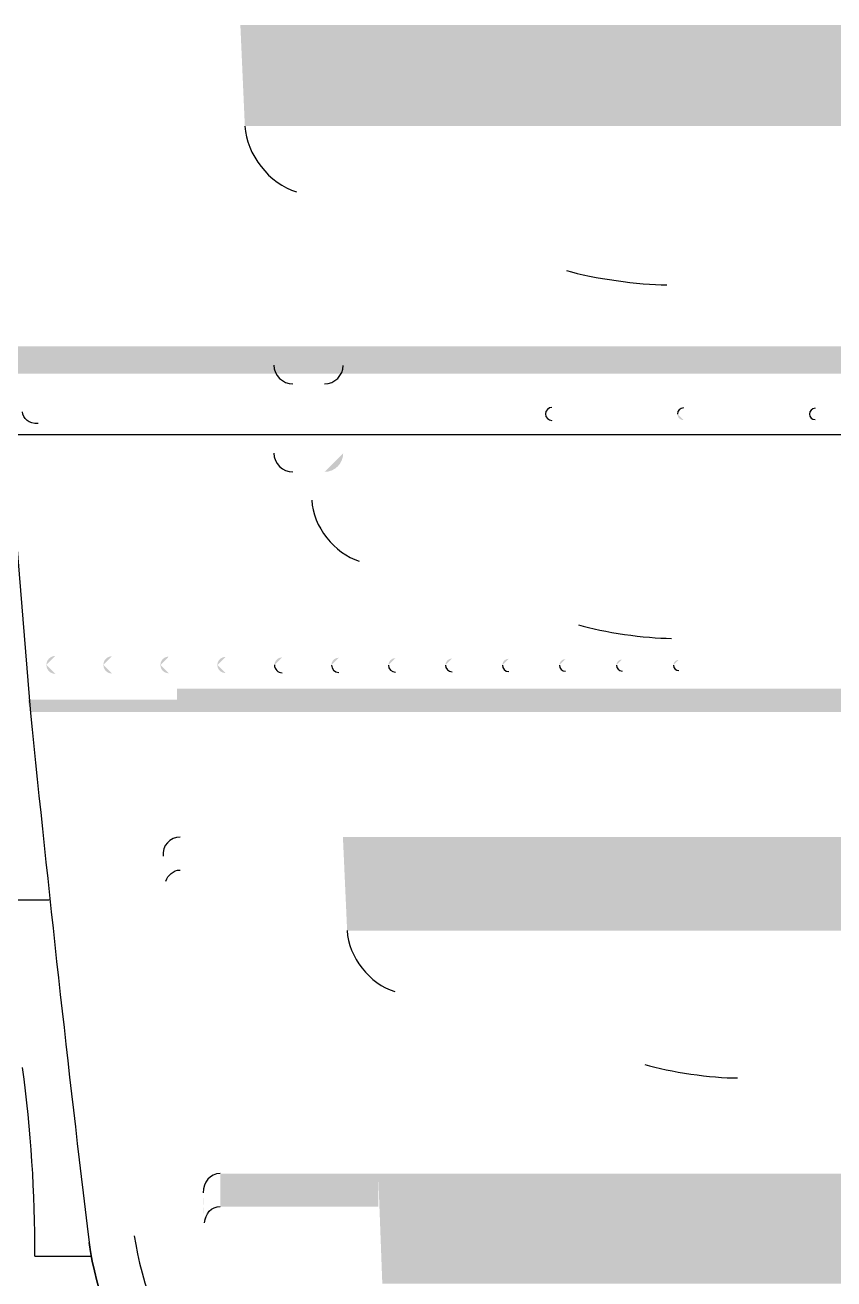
# Model space of a CAD drawing. Header units: millimetres. Extents: x 1111 to 1333, y -447 to -319.
# Drawn here: x 1289.769 to 1290.189, y -441.581 to -440.93 of the extents above; entities that cross this region are included whole.
import ezdxf

# ---------------------------------------------------------------- set-up
doc = ezdxf.new("R2010")
doc.units = ezdxf.units.MM

# ---------------------------------------------------------------- blocks, each defined once
blk = doc.blocks.new('scanne')
at = {"transparency": 33554559}
h = blk.add_hatch(color=256, dxfattribs=at)
h.paths.add_polyline_path([(0.4356, 1.4579), (0.57569, 1.41707)], flags=0)
h.paths.add_polyline_path([(0.62779, 1.40959), (1.12266, 1.40959), (1.61749, 1.40959)], flags=0)
h.paths.add_polyline_path([(1.66963, 1.41707), (1.80968, 1.4579)], flags=0)
h.paths.add_polyline_path([(1.8365, 1.49202), (1.83878, 1.54443), (1.12266, 1.54443), (0.40645, 1.54443), (0.40878, 1.49202)], flags=0)
h = blk.add_hatch(color=256, dxfattribs=at)
h.paths.add_polyline_path([(0.56822, 1.33924), (1.67023, 1.33924)], flags=0)
h.paths.add_polyline_path([(1.67365, 1.34257, 0.41), (1.67023, 1.34599)], flags=0)
h = blk.add_hatch(color=256, dxfattribs=at)
h.paths.add_polyline_path([(1.66767, 1.34576), (0.63651, 1.34576)], flags=0)
h.paths.add_polyline_path([(0.63336, 1.34256, 0.423913), (0.63651, 1.33941)], flags=0)
h.paths.add_polyline_path([(0.63651, 1.33941), (1.66767, 1.33941)], flags=0)
h.paths.add_polyline_path([(1.66767, 1.33941, 0.418489), (1.67082, 1.34256)], flags=0)
h = blk.add_hatch(color=256, dxfattribs=at)
h.paths.add_polyline_path([(0.42388, 1.33241), (0.42388, 1.32223)], flags=0)
h.paths.add_polyline_path([(0.43373, 1.31252), (0.45011, 1.31252)], flags=0)
h.paths.add_polyline_path([(0.45011, 1.31252, 0.412134), (0.45983, 1.32214)], flags=0)
h.paths.add_polyline_path([(0.45983, 1.32214), (0.45983, 1.33186)], flags=0)
h = blk.add_hatch(color=256, dxfattribs=at)
h.paths.add_polyline_path([(0.31041, 1.21698, 0.415446), (0.30576, 1.21233)], flags=0)
h.paths.add_polyline_path([(0.30576, 1.21233, 0.411784), (0.31041, 1.20767)], flags=0)
h.paths.add_polyline_path([(0.31041, 1.20767), (1.93316, 1.20767)], flags=0)
h = blk.add_hatch(color=256, dxfattribs=at)
h.paths.add_polyline_path([(0.33981, 1.2168, 0.413265), (0.33534, 1.21233)], flags=0)
h.paths.add_polyline_path([(0.33534, 1.21233, 0.409444), (0.33981, 1.20785)], flags=0)
h.paths.add_polyline_path([(0.33981, 1.20785), (1.90367, 1.20785)], flags=0)
h = blk.add_hatch(color=256, dxfattribs=at)
h.paths.add_polyline_path([(0.36924, 1.21662, 0.416648), (0.36495, 1.21228)], flags=0)
h.paths.add_polyline_path([(0.36495, 1.21228, 0.414894), (0.36924, 1.208)], flags=0)
h.paths.add_polyline_path([(0.36924, 1.208), (1.87424, 1.208)], flags=0)
h.paths.add_polyline_path([(1.87862, 1.21228, 0.416221), (1.87424, 1.21662)], flags=0)
h = blk.add_hatch(color=256, dxfattribs=at)
h.paths.add_polyline_path([(0.39866, 1.21644, 0.412088), (0.39451, 1.21229)], flags=0)
h.paths.add_polyline_path([(0.39451, 1.21229, 0.412088), (0.39866, 1.20814)], flags=0)
h.paths.add_polyline_path([(0.39866, 1.20814), (1.84477, 1.20814)], flags=0)
h.paths.add_polyline_path([(1.84477, 1.20814, 0.413914), (1.84897, 1.21229)], flags=0)
h.paths.add_polyline_path([(1.84897, 1.21229, 0.413914), (1.84477, 1.21644)], flags=0)
h = blk.add_hatch(color=256, dxfattribs=at)
h.paths.add_polyline_path([(0.42807, 1.21622, 0.409884), (0.42415, 1.2123)], flags=0)
h.paths.add_polyline_path([(0.42807, 1.20828), (1.81529, 1.20828)], flags=0)
h.paths.add_polyline_path([(1.81529, 1.20828, 0.415243), (1.81935, 1.2123)], flags=0)
h = blk.add_hatch(color=256, dxfattribs=at)
h.paths.add_polyline_path([(0.45752, 1.21604, 0.415663), (0.45373, 1.21225)], flags=0)
h.paths.add_polyline_path([(0.45752, 1.20842), (1.78584, 1.20842)], flags=0)
h.paths.add_polyline_path([(1.78584, 1.20842, 0.412698), (1.78972, 1.21225)], flags=0)
h = blk.add_hatch(color=256, dxfattribs=at)
h.paths.add_polyline_path([(0.48692, 1.21586, 0.412983), (0.48332, 1.21226)], flags=0)
h.paths.add_polyline_path([(0.48692, 1.20861), (1.75635, 1.20861)], flags=0)
h.paths.add_polyline_path([(1.75635, 1.20861, 0.419231), (1.76005, 1.21226)], flags=0)
h = blk.add_hatch(color=256, dxfattribs=at)
h.paths.add_polyline_path([(0.51632, 1.21568, 0.41), (0.5129, 1.21226)], flags=0)
h.paths.add_polyline_path([(0.51632, 1.20875), (1.7269, 1.20875)], flags=0)
h.paths.add_polyline_path([(1.7269, 1.20875, 0.413969), (1.73041, 1.21226)], flags=0)
h = blk.add_hatch(color=256, dxfattribs=at)
h.paths.add_polyline_path([(0.54577, 1.21551, 0.416667), (0.54248, 1.21223)], flags=0)
h.paths.add_polyline_path([(0.54577, 1.20889), (1.69741, 1.20889)], flags=0)
h.paths.add_polyline_path([(1.69741, 1.20889, 0.421271), (1.70074, 1.21223)], flags=0)
h = blk.add_hatch(color=256, dxfattribs=at)
h.paths.add_polyline_path([(0.5752, 1.21533, 0.419118), (0.57209, 1.21223)], flags=0)
h.paths.add_polyline_path([(0.5752, 1.20904), (1.66799, 1.20904)], flags=0)
h = blk.add_hatch(color=256, dxfattribs=at)
h.paths.add_polyline_path([(0.6046, 1.21514, 0.418568), (0.60168, 1.21218)], flags=0)
h.paths.add_polyline_path([(0.6046, 1.20917), (1.6385, 1.20917)], flags=0)
h = blk.add_hatch(color=256, dxfattribs=at)
h.paths.add_polyline_path([(0.63402, 1.21497, 0.415243), (0.63128, 1.21218)], flags=0)
h.paths.add_polyline_path([(0.63402, 1.20936), (1.60903, 1.20936)], flags=0)
h.paths.add_polyline_path([(1.60903, 1.20936, 0.423387), (1.61185, 1.21218)], flags=0)
blk.add_hatch(color=256, dxfattribs=at).paths.add_polyline_path([(1.94912, 1.19435), (1.8723, 1.19435), (1.8723, 1.20005), (0.37349, 1.20005), (0.37349, 1.19435), (0.29599, 1.19435), (0.29754, 1.18782), (1.94834, 1.18782)])
blk.add_hatch(color=256, dxfattribs=at).paths.add_polyline_path([(1.94912, 1.19435), (1.8723, 1.19435), (1.8723, 1.20005), (0.37349, 1.20005), (0.37349, 1.19435), (0.29599, 1.19435), (0.29754, 1.18782), (1.94834, 1.18782)])
h = blk.add_hatch(color=256, dxfattribs=at)
h.paths.add_polyline_path([(0.48656, 1.04283), (0.61639, 1.00492)], flags=0)
h.paths.add_polyline_path([(0.66456, 0.99794), (1.12267, 0.99794), (1.58072, 0.99794)], flags=0)
h.paths.add_polyline_path([(1.62899, 1.00492), (1.75873, 1.04283)], flags=0)
h.paths.add_polyline_path([(1.78345, 1.0744), (1.78573, 1.12294), (1.12267, 1.12294), (0.45969, 1.12294), (0.46188, 1.0744)], flags=0)
h = blk.add_hatch(color=256, dxfattribs=at)
h.paths.add_polyline_path([(0.38722, 0.9384, 0.016226), (0.38777, 0.92271)], flags=0)
h.paths.add_polyline_path([(0.39602, 0.9312), (0.478, 0.9312), (0.478, 0.9483), (0.39602, 0.9483)], flags=0)
h = blk.add_hatch(color=256, dxfattribs=at)
h.paths.add_polyline_path([(0.50491, 0.8596), (0.61636, 0.83031)], flags=0)
h.paths.add_polyline_path([(0.66458, 0.82342), (1.12268, 0.82342), (1.58074, 0.82342)], flags=0)
h.paths.add_polyline_path([(1.629, 0.83031), (1.74045, 0.8596)], flags=0)
h.paths.add_polyline_path([(1.76522, 0.89117), (1.76736, 0.94828), (1.12268, 0.94828), (0.478, 0.94828), (0.48014, 0.89117)], flags=0)
at = {"lineweight": -3}
for points in [[(0.28576, 1.33197), (1.95973, 1.33197)], [(0.2858, 1.3316), (0.29752, 1.18735)], [(0.30721, 1.09023), (0.27486, 1.09023)], [(0.29982, 0.90552), (0.32919, 0.90552)]]:
    blk.add_lwpolyline(points, dxfattribs=at)
for centre, radius, start, end in [((14.24168, 2.58962), 14.01449, 185.742559, 186.873108), ((-0.41722, 0.90753), 0.71704, 359.83989, 7.68188)]:
    blk.add_arc(centre, radius, start, end, dxfattribs=at)
for points in [[(0.40878, 1.49202), (0.40951, 1.47733), (0.42155, 1.46191), (0.4356, 1.4579)], [(0.57569, 1.41707), (0.58974, 1.41292), (0.61324, 1.40959), (0.62779, 1.40959)], [(0.42388, 1.36789), (0.42388, 1.36255), (0.4284, 1.35822), (0.43373, 1.35822)], [(0.45011, 1.35822), (0.45545, 1.35822), (0.45983, 1.36255), (0.45983, 1.3678)], [(0.30143, 1.33759), (0.29669, 1.33759), (0.29377, 1.34), (0.29331, 1.34374)], [(0.56822, 1.34599), (0.5663, 1.34599), (0.56484, 1.34444), (0.56484, 1.34257)], [(0.56484, 1.34257), (0.56484, 1.3407), (0.5663, 1.33924), (0.56822, 1.33924)], [(0.63651, 1.34576), (0.63473, 1.34576), (0.63336, 1.3443), (0.63336, 1.34256)], [(0.70485, 1.34552), (0.70316, 1.34552), (0.70188, 1.34415), (0.70188, 1.34251)], [(0.70188, 1.34251), (0.70188, 1.34092), (0.70316, 1.33964), (0.70485, 1.33964)], [(0.42388, 1.32223), (0.42388, 1.31685), (0.4284, 1.31252), (0.43373, 1.31252)], [(0.44349, 1.29786), (0.44417, 1.28426), (0.4553, 1.27003), (0.46821, 1.26624)], [(0.58194, 1.23312), (0.59489, 1.22929), (0.61666, 1.2261), (0.6302, 1.2261)], [(0.42415, 1.2123), (0.42415, 1.21006), (0.42593, 1.20828), (0.42807, 1.20828)], [(0.45373, 1.21225), (0.45373, 1.21015), (0.45542, 1.20842), (0.45752, 1.20842)], [(0.48332, 1.21226), (0.48332, 1.21025), (0.48496, 1.20861), (0.48692, 1.20861)], [(0.5129, 1.21226), (0.5129, 1.21035), (0.51445, 1.20875), (0.51632, 1.20875)], [(0.54248, 1.21223), (0.54248, 1.2104), (0.54394, 1.20889), (0.54577, 1.20889)], [(0.57209, 1.21223), (0.57209, 1.21045), (0.57346, 1.20904), (0.5752, 1.20904)], [(0.60168, 1.21218), (0.60168, 1.21054), (0.603, 1.20917), (0.6046, 1.20917)], [(0.63128, 1.21218), (0.63128, 1.21059), (0.63251, 1.20936), (0.63402, 1.20936)], [(0.37525, 1.12294), (0.36983, 1.12294), (0.36581, 1.11851), (0.36636, 1.11304)], [(0.36768, 1.10008), (0.36896, 1.10323), (0.37147, 1.10583), (0.37525, 1.10583)], [(0.46188, 1.0744), (0.46252, 1.06085), (0.4737, 1.04657), (0.48656, 1.04283)], [(0.61639, 1.00492), (0.6293, 1.00104), (0.65106, 0.99794), (0.66456, 0.99794)], [(0.39602, 0.9483), (0.39069, 0.9483), (0.38722, 0.94383), (0.38722, 0.9384)], [(0.38777, 0.92271), (0.38836, 0.92746), (0.39128, 0.9312), (0.39602, 0.9312)], [(0.56161, 0.76866), (0.3659, 0.77829), (0.33511, 0.86346), (0.3279, 0.9125)], [(0.56161, 0.76866), (0.3659, 0.77829), (0.33511, 0.86346), (0.3279, 0.9125)], [(0.32792, 0.91248), (0.33508, 0.86349), (0.36592, 0.77832), (0.56158, 0.76869)], [(0.35138, 0.91605), (0.35854, 0.86838), (0.38833, 0.78577), (0.57834, 0.77655)]]:
    blk.add_open_spline(points, degree=3, dxfattribs=at)
at = {"lineweight": -3, "transparency": 33554559}
blk.add_solid([(1.95973, 1.37762), (0.2858, 1.37762), (1.95918, 1.36344), (0.28849, 1.36344)], dxfattribs=at)

msp = doc.modelspace()

# ---------------------------------------------------------------- block references
msp.add_blockref('scanne', (1289.47453, -442.47464))

doc.saveas('drawing.dxf')
